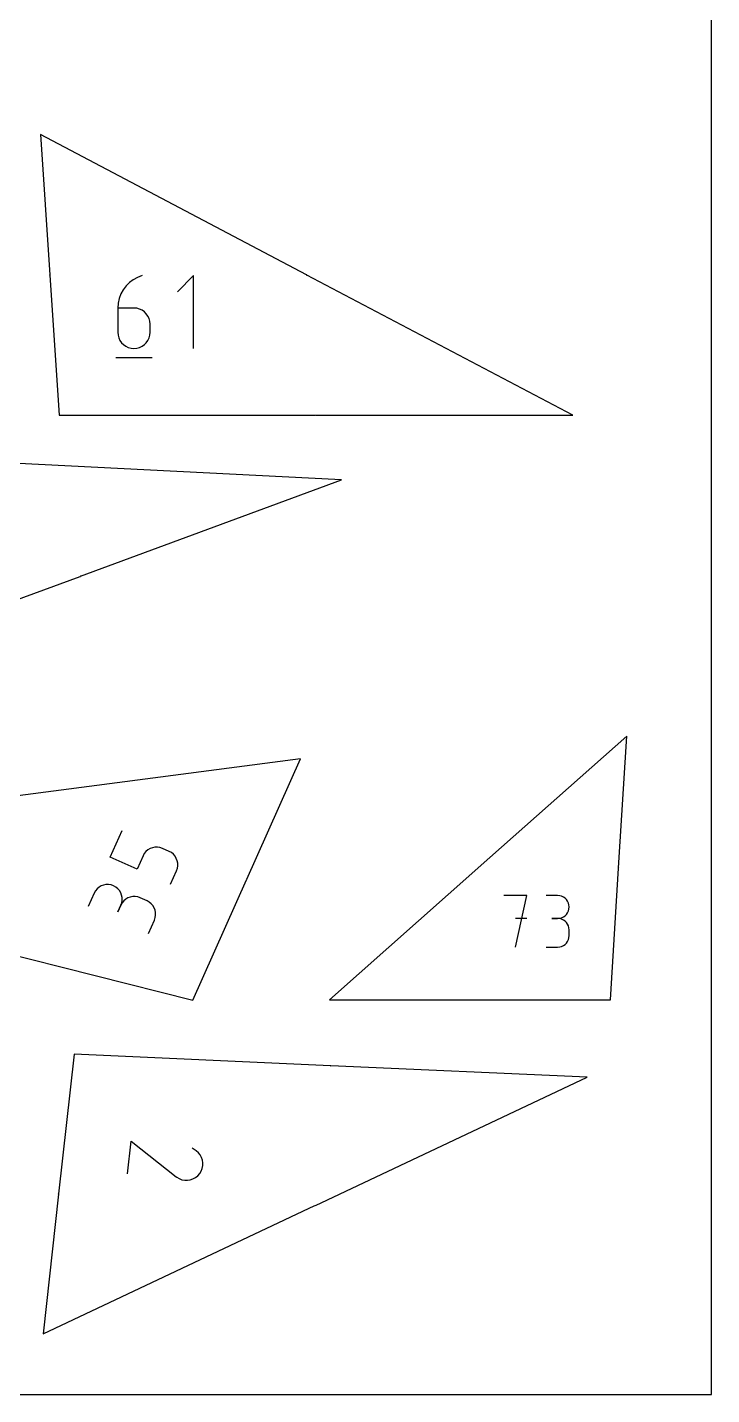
# Model space of a CAD drawing. Extents: x 0 to 200, y 0 to 297.
# Drawn here: x 125.1 to 200, y 0 to 149.7 of the extents above; entities that cross this region are included whole.
import ezdxf

# ---------------------------------------------------------------- set-up
doc = ezdxf.new("R2010")
doc.units = 0

msp = doc.modelspace()

# ---------------------------------------------------------------- linework, layer by layer
at = {"layer": 'annotation', "color": 1}
for p, q in [((127.537976, 122.586892), (127.537965, 122.586409)), ((127.537965, 122.586409), (127.537965, 122.586409)), ((127.537965, 122.586409), (127.53804, 122.585932)), ((127.538071, 122.587352), (127.537976, 122.586892)), ((127.53804, 122.585932), (127.538194, 122.585488)), ((127.538241, 122.587782), (127.538071, 122.587352)), ((127.538194, 122.585488), (127.538419, 122.585085)), ((127.538481, 122.588172), (127.538241, 122.587782)), ((127.538419, 122.585085), (127.538708, 122.584729)), ((127.538782, 122.588516), (127.538481, 122.588172)), ((127.538627, 122.577032), (127.538615, 122.576549)), ((127.538615, 122.576549), (127.538615, 122.576549)), ((127.538615, 122.576549), (127.53869, 122.576072)), ((127.538721, 122.577492), (127.538627, 122.577032)), ((127.53869, 122.576072), (127.538844, 122.575628)), ((127.538708, 122.584729), (127.539051, 122.584428)), ((127.538892, 122.577921), (127.538721, 122.577492)), ((127.539137, 122.588804), (127.538782, 122.588516)), ((127.538844, 122.575628), (127.539069, 122.575225)), ((127.539131, 122.578312), (127.538892, 122.577921)), ((127.539051, 122.584428), (127.539441, 122.584189)), ((127.539069, 122.575225), (127.539358, 122.574869)), ((127.539432, 122.578655), (127.539131, 122.578312)), ((127.539539, 122.58903), (127.539137, 122.588804)), ((127.539358, 122.574869), (127.539701, 122.574568)), ((127.539787, 122.578944), (127.539432, 122.578655)), ((127.539441, 122.584189), (127.53987, 122.584018)), ((127.539982, 122.589184), (127.539539, 122.58903)), ((127.539701, 122.574568), (127.540091, 122.574328)), ((127.54019, 122.579169), (127.539787, 122.578944)), ((127.53987, 122.584018), (127.540329, 122.583924)), ((127.540458, 122.589259), (127.539982, 122.589184)), ((127.540091, 122.574328), (127.54052, 122.574158)), ((127.540632, 122.579323), (127.54019, 122.579169)), ((127.540329, 122.583924), (127.540811, 122.583912)), ((127.540458, 122.589259), (127.540458, 122.589259)), ((127.540942, 122.589247), (127.540458, 122.589259)), ((127.54052, 122.574158), (127.540979, 122.574063)), ((127.541108, 122.579398), (127.540632, 122.579323)), ((127.540811, 122.583912), (127.541289, 122.583987)), ((127.540811, 122.583912), (127.540811, 122.583912)), ((127.541403, 122.589153), (127.540942, 122.589247)), ((127.540979, 122.574063), (127.541461, 122.574052)), ((127.541108, 122.579398), (127.541108, 122.579398)), ((127.541592, 122.579386), (127.541108, 122.579398)), ((127.541289, 122.583987), (127.541733, 122.584141)), ((127.541833, 122.588982), (127.541403, 122.589153)), ((127.541461, 122.574052), (127.541939, 122.574126)), ((127.541461, 122.574052), (127.541461, 122.574052)), ((127.542053, 122.579292), (127.541592, 122.579386)), ((127.541733, 122.584141), (127.542137, 122.584367)), ((127.542224, 122.588743), (127.541833, 122.588982)), ((127.541939, 122.574126), (127.542383, 122.574281)), ((127.542483, 122.579121), (127.542053, 122.579292)), ((127.542137, 122.584367), (127.542493, 122.584655)), ((127.542568, 122.588442), (127.542224, 122.588743)), ((127.542383, 122.574281), (127.542787, 122.574506)), ((127.542874, 122.578882), (127.542483, 122.579121)), ((127.542493, 122.584655), (127.542795, 122.584999)), ((127.542857, 122.588086), (127.542568, 122.588442)), ((127.542787, 122.574506), (127.543143, 122.574795)), ((127.542795, 122.584999), (127.543034, 122.58539)), ((127.543082, 122.587682), (127.542857, 122.588086)), ((127.543218, 122.578581), (127.542874, 122.578882)), ((127.543034, 122.58539), (127.543205, 122.585819)), ((127.543236, 122.587239), (127.543082, 122.587682)), ((127.543143, 122.574795), (127.543445, 122.575139)), ((127.543205, 122.585819), (127.5433, 122.586279)), ((127.543507, 122.578225), (127.543218, 122.578581)), ((127.543311, 122.586762), (127.543236, 122.587239)), ((127.5433, 122.586279), (127.543311, 122.586762)), ((127.543323, 122.587245), (127.543311, 122.586762)), ((127.543311, 122.586762), (127.543311, 122.586762)), ((127.543311, 122.586762), (127.543386, 122.586285)), ((127.543311, 122.586762), (127.543311, 122.586762)), ((127.543417, 122.587705), (127.543323, 122.587245)), ((127.543386, 122.586285), (127.54354, 122.585841)), ((127.543588, 122.588134), (127.543417, 122.587705)), ((127.543445, 122.575139), (127.543685, 122.575529)), ((127.543732, 122.577822), (127.543507, 122.578225)), ((127.54354, 122.585841), (127.543766, 122.585438)), ((127.543827, 122.588525), (127.543588, 122.588134)), ((127.543685, 122.575529), (127.543855, 122.575959)), ((127.543887, 122.577378), (127.543732, 122.577822)), ((127.543766, 122.585438), (127.544055, 122.585082)), ((127.544129, 122.588868), (127.543827, 122.588525)), ((127.543855, 122.575959), (127.54395, 122.576419)), ((127.543961, 122.576901), (127.543887, 122.577378)), ((127.54395, 122.576419), (127.543961, 122.576901)), ((127.543973, 122.577384), (127.543961, 122.576901)), ((127.543961, 122.576901), (127.543961, 122.576901)), ((127.543961, 122.576901), (127.544036, 122.576424)), ((127.543961, 122.576901), (127.543961, 122.576901)), ((127.544067, 122.577844), (127.543973, 122.577384)), ((127.544036, 122.576424), (127.54419, 122.57598)), ((127.544055, 122.585082), (127.544399, 122.584781)), ((127.544238, 122.578274), (127.544067, 122.577844)), ((127.544485, 122.589157), (127.544129, 122.588868)), ((127.54419, 122.57598), (127.544416, 122.575577)), ((127.544478, 122.578664), (127.544238, 122.578274)), ((127.544399, 122.584781), (127.54479, 122.584542)), ((127.544416, 122.575577), (127.544705, 122.575221)), ((127.544779, 122.579008), (127.544478, 122.578664)), ((127.544889, 122.589382), (127.544485, 122.589157)), ((127.544705, 122.575221), (127.545049, 122.57492)), ((127.545135, 122.579296), (127.544779, 122.579008)), ((127.54479, 122.584542), (127.545219, 122.584371)), ((127.545333, 122.589537), (127.544889, 122.589382)), ((127.545049, 122.57492), (127.54544, 122.574681)), ((127.545539, 122.579522), (127.545135, 122.579296)), ((127.545219, 122.584371), (127.54568, 122.584277)), ((127.545811, 122.589612), (127.545333, 122.589537)), ((127.54544, 122.574681), (127.54587, 122.57451)), ((127.545983, 122.579676), (127.545539, 122.579522)), ((127.54568, 122.584277), (127.546164, 122.584265)), ((127.547143, 122.589699), (127.545811, 122.589612)), ((127.545811, 122.589612), (127.545811, 122.589612)), ((127.54587, 122.57451), (127.54633, 122.574416)), ((127.546461, 122.579751), (127.545983, 122.579676)), ((127.546164, 122.584265), (127.547495, 122.584353)), ((127.54633, 122.574416), (127.546814, 122.574405)), ((127.547793, 122.579839), (127.546461, 122.579751)), ((127.546461, 122.579751), (127.546461, 122.579751)), ((127.546814, 122.574405), (127.548146, 122.574492)), ((127.547626, 122.589688), (127.547143, 122.589699)), ((127.547495, 122.584353), (127.547973, 122.584428)), ((127.547495, 122.584353), (127.547495, 122.584353)), ((127.548087, 122.589593), (127.547626, 122.589688)), ((127.548277, 122.579827), (127.547793, 122.579839)), ((127.547973, 122.584428), (127.548417, 122.584582)), ((127.548516, 122.589423), (127.548087, 122.589593)), ((127.548146, 122.574492), (127.548623, 122.574567)), ((127.548146, 122.574492), (127.548146, 122.574492)), ((127.548737, 122.579733), (127.548277, 122.579827)), ((127.548417, 122.584582), (127.54882, 122.584807)), ((127.548906, 122.589183), (127.548516, 122.589423)), ((127.548623, 122.574567), (127.549067, 122.574721)), ((127.549166, 122.579562), (127.548737, 122.579733)), ((127.54882, 122.584807), (127.549175, 122.585096)), ((127.549248, 122.588882), (127.548906, 122.589183)), ((127.549067, 122.574721), (127.54947, 122.574947)), ((127.549556, 122.579323), (127.549166, 122.579562)), ((127.549175, 122.585096), (127.549475, 122.58544)), ((127.549536, 122.588526), (127.549248, 122.588882)), ((127.54947, 122.574947), (127.549825, 122.575235)), ((127.549475, 122.58544), (127.549714, 122.58583)), ((127.54976, 122.588123), (127.549536, 122.588526)), ((127.549898, 122.579021), (127.549556, 122.579323)), ((127.549714, 122.58583), (127.549883, 122.58626)), ((127.549914, 122.587679), (127.54976, 122.588123)), ((127.549825, 122.575235), (127.550125, 122.575579)), ((127.549883, 122.58626), (127.549977, 122.58672)), ((127.550186, 122.578666), (127.549898, 122.579021)), ((127.549989, 122.587202), (127.549914, 122.587679)), ((127.549977, 122.58672), (127.549989, 122.587202)), ((127.549989, 122.587202), (127.549989, 122.587202)), ((127.550125, 122.575579), (127.550364, 122.57597)), ((127.550411, 122.578262), (127.550186, 122.578666)), ((127.550364, 122.57597), (127.550533, 122.576399)), ((127.550564, 122.577818), (127.550411, 122.578262)), ((127.550533, 122.576399), (127.550627, 122.576859)), ((127.550639, 122.577342), (127.550564, 122.577818)), ((127.550627, 122.576859), (127.550639, 122.577342)), ((127.550639, 122.577342), (127.550639, 122.577342)), ((135.882892, 121.376766), (135.57132, 120.960671)), ((136.250602, 121.746037), (135.882892, 121.376766)), ((136.66967, 122.06206), (136.250602, 121.746037)), ((137.135315, 122.318413), (136.66967, 122.06206)), ((137.642757, 122.508673), (137.135315, 122.318413)), ((137.642757, 122.508673), (137.642757, 122.508673)), ((143.289537, 122.508673), (141.516203, 120.734839)), ((143.289537, 114.531923), (143.289537, 122.508673)), ((155.649179, 122.580096), (155.651549, 122.578847)), ((155.651549, 122.578847), (155.651549, 122.578847)), ((155.651549, 122.578847), (155.651994, 122.578661)), ((155.651994, 122.578661), (155.652453, 122.57856)), ((155.652301, 122.586015), (155.654807, 122.590767)), ((155.65467, 122.584766), (155.652301, 122.586015)), ((155.652453, 122.57856), (155.652914, 122.57854)), ((155.652914, 122.57854), (155.653369, 122.5786)), ((155.653369, 122.5786), (155.653805, 122.578735)), ((155.653805, 122.578735), (155.654214, 122.578943)), ((155.654214, 122.578943), (155.654584, 122.57922)), ((155.654584, 122.57922), (155.654906, 122.579563)), ((155.655076, 122.584503), (155.65467, 122.584766)), ((155.654807, 122.590767), (155.659546, 122.588268)), ((155.654906, 122.579563), (155.655169, 122.579969)), ((155.655419, 122.584182), (155.655076, 122.584503)), ((155.655169, 122.579969), (155.655792, 122.58115)), ((155.655696, 122.583813), (155.655419, 122.584182)), ((155.655903, 122.583405), (155.655696, 122.583813)), ((155.655792, 122.58115), (155.655979, 122.581596)), ((155.655792, 122.58115), (155.655792, 122.58115)), ((155.656039, 122.58297), (155.655903, 122.583405)), ((155.655979, 122.581596), (155.65608, 122.582055)), ((155.656099, 122.582516), (155.656039, 122.58297)), ((155.65608, 122.582055), (155.656099, 122.582516)), ((155.65888, 122.576947), (155.658861, 122.576486)), ((155.658861, 122.576486), (155.658921, 122.576032)), ((155.658981, 122.577406), (155.65888, 122.576947)), ((155.658921, 122.576032), (155.659057, 122.575597)), ((155.659168, 122.577852), (155.658981, 122.577406)), ((155.659057, 122.575597), (155.659265, 122.575189)), ((155.65979, 122.579033), (155.659168, 122.577852)), ((155.659168, 122.577852), (155.659168, 122.577852)), ((155.659265, 122.575189), (155.659541, 122.57482)), ((155.659541, 122.57482), (155.659884, 122.574499)), ((155.660053, 122.579439), (155.65979, 122.579033)), ((155.659884, 122.574499), (155.660289, 122.574236)), ((155.660375, 122.579782), (155.660053, 122.579439)), ((155.660289, 122.574236), (155.660289, 122.574236)), ((155.660289, 122.574236), (155.660735, 122.57405)), ((155.660745, 122.580059), (155.660375, 122.579782)), ((155.660735, 122.57405), (155.661193, 122.573949)), ((155.661154, 122.580267), (155.660745, 122.580059)), ((155.661591, 122.580402), (155.661154, 122.580267)), ((155.661193, 122.573949), (155.661654, 122.573929)), ((155.662045, 122.580462), (155.661591, 122.580402)), ((155.661654, 122.573929), (155.662108, 122.573987)), ((155.662005, 122.582872), (155.661986, 122.58241)), ((155.661986, 122.58241), (155.662045, 122.581955)), ((155.662106, 122.583332), (155.662005, 122.582872)), ((155.662045, 122.581955), (155.66218, 122.581518)), ((155.662507, 122.580443), (155.662045, 122.580462)), ((155.662293, 122.583778), (155.662106, 122.583332)), ((155.662108, 122.573987), (155.662544, 122.574122)), ((155.66218, 122.581518), (155.662387, 122.58111)), ((155.662555, 122.584182), (155.662293, 122.583778)), ((155.662293, 122.583778), (155.662293, 122.583778)), ((155.662387, 122.58111), (155.662664, 122.58074)), ((155.662965, 122.580342), (155.662507, 122.580443)), ((155.662544, 122.574122), (155.662952, 122.574328)), ((155.662876, 122.584524), (155.662555, 122.584182)), ((155.662664, 122.58074), (155.663006, 122.580418)), ((155.663246, 122.5848), (155.662876, 122.584524)), ((155.662952, 122.574328), (155.663322, 122.574604)), ((155.663411, 122.580155), (155.662965, 122.580342)), ((155.663006, 122.580418), (155.663411, 122.580155)), ((155.663654, 122.585007), (155.663246, 122.5848)), ((155.663322, 122.574604), (155.663644, 122.574947)), ((155.663816, 122.579893), (155.663411, 122.580155)), ((155.663411, 122.580155), (155.663411, 122.580155)), ((155.663411, 122.580155), (155.663411, 122.580155)), ((155.663411, 122.580155), (155.663857, 122.579969)), ((155.663644, 122.574947), (155.663907, 122.575353)), ((155.66409, 122.585142), (155.663654, 122.585007)), ((155.664159, 122.579571), (155.663816, 122.579893)), ((155.663857, 122.579969), (155.664315, 122.579868)), ((155.663907, 122.575353), (155.66453, 122.576533)), ((155.664544, 122.585201), (155.66409, 122.585142)), ((155.664435, 122.579201), (155.664159, 122.579571)), ((155.664315, 122.579868), (155.664777, 122.579849)), ((155.664643, 122.578792), (155.664435, 122.579201)), ((155.66453, 122.576533), (155.664716, 122.57698)), ((155.66453, 122.576533), (155.66453, 122.576533)), ((155.665006, 122.585182), (155.664544, 122.585201)), ((155.664778, 122.578356), (155.664643, 122.578792)), ((155.664716, 122.57698), (155.664818, 122.577439)), ((155.664777, 122.579849), (155.665231, 122.579909)), ((155.664837, 122.577901), (155.664778, 122.578356)), ((155.664818, 122.577439), (155.664837, 122.577901)), ((155.665465, 122.585081), (155.665006, 122.585182)), ((155.665231, 122.579909), (155.665668, 122.580045)), ((155.665911, 122.584895), (155.665465, 122.585081)), ((155.665668, 122.580045), (155.666077, 122.580252)), ((155.666316, 122.584632), (155.665911, 122.584895)), ((155.665911, 122.584895), (155.665911, 122.584895)), ((155.666077, 122.580252), (155.666447, 122.580529)), ((155.666658, 122.58431), (155.666316, 122.584632)), ((155.666447, 122.580529), (155.666769, 122.580873)), ((155.666935, 122.58394), (155.666658, 122.58431)), ((155.666769, 122.580873), (155.667032, 122.581279)), ((155.667142, 122.583532), (155.666935, 122.58394)), ((155.667032, 122.581279), (155.667218, 122.581723)), ((155.667032, 122.581279), (155.667032, 122.581279)), ((155.667278, 122.583096), (155.667142, 122.583532)), ((155.667218, 122.581723), (155.667318, 122.582181)), ((155.667337, 122.582642), (155.667278, 122.583096)), ((155.667318, 122.582181), (155.667337, 122.582642)), ((135.135708, 120.0137), (135.021228, 119.495668)), ((135.320665, 120.504175), (135.135708, 120.0137)), ((135.57132, 120.960671), (135.320665, 120.504175)), ((135.021228, 119.495668), (134.982006, 118.956503)), ((134.982006, 118.956503), (134.982006, 116.305256)), ((136.753339, 118.956503), (134.982006, 118.956503)), ((137.071917, 118.928073), (136.753339, 118.956503)), ((137.371688, 118.846078), (137.071917, 118.928073)), ((137.647667, 118.715464), (137.371688, 118.846078)), ((137.894866, 118.541175), (137.647667, 118.715464)), ((138.1083, 118.328155), (137.894866, 118.541175)), ((138.282984, 118.081351), (138.1083, 118.328155)), ((138.413931, 117.805705), (138.282984, 118.081351)), ((138.496155, 117.506164), (138.413931, 117.805705)), ((138.524671, 117.187671), (138.496155, 117.506164)), ((138.524671, 116.305256), (138.524671, 117.187671)), ((138.524671, 117.187671), (138.524671, 117.187671)), ((134.982006, 116.305256), (134.982006, 116.305256)), ((134.982006, 116.305256), (135.010604, 115.986609)), ((135.010604, 115.986609), (135.093035, 115.686654)), ((135.093035, 115.686654), (135.224249, 115.41041)), ((135.224249, 115.41041), (135.399201, 115.162895)), ((138.1083, 115.162895), (138.282984, 115.41041)), ((138.282984, 115.41041), (138.413931, 115.686654)), ((138.413931, 115.686654), (138.496155, 115.986609)), ((138.496155, 115.986609), (138.524671, 116.305256)), ((135.399201, 115.162895), (135.612841, 114.949129)), ((135.612841, 114.949129), (135.860122, 114.774129)), ((135.860122, 114.774129), (136.135998, 114.642916)), ((136.135998, 114.642916), (136.435419, 114.560508)), ((136.435419, 114.560508), (136.753339, 114.531923)), ((136.753339, 114.531923), (137.071917, 114.560508)), ((136.753339, 114.531923), (136.753339, 114.531923)), ((137.071917, 114.560508), (137.371688, 114.642916)), ((137.371688, 114.642916), (137.647667, 114.774129)), ((137.647667, 114.774129), (137.894866, 114.949129)), ((137.894866, 114.949129), (138.1083, 115.162895)), ((134.760152, 113.534829), (138.748527, 113.534829)), ((156.66401, 107.224113), (156.663967, 107.223633)), ((156.663967, 107.223633), (156.663967, 107.222292)), ((156.663967, 107.222292), (156.663967, 107.222292)), ((156.663967, 107.222292), (156.66401, 107.221812)), ((156.66401, 107.217416), (156.663967, 107.216934)), ((156.663967, 107.216934), (156.663967, 107.216934)), ((156.663967, 107.216934), (156.66401, 107.216454)), ((156.664134, 107.224565), (156.66401, 107.224113)), ((156.66401, 107.221812), (156.664134, 107.22136)), ((156.664134, 107.21787), (156.66401, 107.217416)), ((156.66401, 107.216454), (156.664134, 107.216002)), ((156.664332, 107.224982), (156.664134, 107.224565)), ((156.664134, 107.22136), (156.664332, 107.220944)), ((156.664332, 107.218288), (156.664134, 107.21787)), ((156.664134, 107.216002), (156.664332, 107.215586)), ((156.664596, 107.225355), (156.664332, 107.224982)), ((156.664332, 107.220944), (156.664596, 107.22057)), ((156.664596, 107.218662), (156.664332, 107.218288)), ((156.664332, 107.215586), (156.664596, 107.215212)), ((156.664919, 107.225678), (156.664596, 107.225355)), ((156.664596, 107.22057), (156.664919, 107.220247)), ((156.664919, 107.218985), (156.664596, 107.218662)), ((156.664596, 107.215212), (156.664919, 107.214889)), ((156.665293, 107.225942), (156.664919, 107.225678)), ((156.664919, 107.220247), (156.665293, 107.219983)), ((156.665293, 107.21925), (156.664919, 107.218985)), ((156.664919, 107.214889), (156.665293, 107.214625)), ((156.665711, 107.226141), (156.665293, 107.225942)), ((156.665293, 107.219983), (156.665711, 107.219785)), ((156.665711, 107.219449), (156.665293, 107.21925)), ((156.665293, 107.214625), (156.665711, 107.214427)), ((156.666164, 107.226265), (156.665711, 107.226141)), ((156.665711, 107.219785), (156.666164, 107.21966)), ((156.666164, 107.219573), (156.665711, 107.219449)), ((156.665711, 107.214427), (156.666164, 107.214302)), ((156.666646, 107.226308), (156.666164, 107.226265)), ((156.666164, 107.21966), (156.666646, 107.219617)), ((156.666646, 107.219617), (156.666164, 107.219573)), ((156.666164, 107.214302), (156.666646, 107.214259)), ((156.669325, 107.226308), (156.666646, 107.226308)), ((156.666646, 107.226308), (156.666646, 107.226308)), ((156.666646, 107.219617), (156.667987, 107.219617)), ((156.667987, 107.219617), (156.666646, 107.219617)), ((156.666646, 107.219617), (156.666646, 107.219617)), ((156.666646, 107.214259), (156.669325, 107.214259)), ((156.679542, 107.227817), (156.67351, 107.227817)), ((156.673892, 107.224109), (156.673849, 107.223627)), ((156.673849, 107.223627), (156.673849, 107.222292)), ((156.673849, 107.222292), (156.673849, 107.222292)), ((156.673849, 107.222292), (156.673892, 107.221811)), ((156.674016, 107.224562), (156.673892, 107.224109)), ((156.673892, 107.221811), (156.674016, 107.221358)), ((156.674214, 107.22498), (156.674016, 107.224562)), ((156.674016, 107.221358), (156.674214, 107.220941)), ((156.674479, 107.225355), (156.674214, 107.22498)), ((156.674214, 107.220941), (156.674479, 107.220567)), ((156.674801, 107.225678), (156.674479, 107.225355)), ((156.674479, 107.220567), (156.674801, 107.220245)), ((156.675175, 107.225943), (156.674801, 107.225678)), ((156.674801, 107.220245), (156.675175, 107.219982)), ((156.675593, 107.226141), (156.675175, 107.225943)), ((156.675175, 107.219982), (156.675593, 107.219784)), ((156.675183, 107.214245), (156.67595, 107.214532)), ((156.675183, 107.214245), (156.675183, 107.214245)), ((156.676046, 107.226266), (156.675593, 107.226141)), ((156.675593, 107.219784), (156.676046, 107.21966)), ((156.67595, 107.214532), (156.676654, 107.21492)), ((156.676528, 107.226309), (156.676046, 107.226266)), ((156.676046, 107.21966), (156.676528, 107.219617)), ((156.677009, 107.226266), (156.676528, 107.226309)), ((156.676528, 107.226309), (156.676528, 107.226309)), ((156.676528, 107.219617), (156.679207, 107.219617)), ((156.676654, 107.21492), (156.677288, 107.215398)), ((156.677461, 107.226141), (156.677009, 107.226266)), ((156.677288, 107.215398), (156.677844, 107.215957)), ((156.677879, 107.225943), (156.677461, 107.226141)), ((156.677844, 107.215957), (156.678315, 107.216586)), ((156.678253, 107.225678), (156.677879, 107.225943)), ((156.678576, 107.225355), (156.678253, 107.225678)), ((156.678315, 107.216586), (156.678695, 107.217276)), ((156.67884, 107.22498), (156.678576, 107.225355)), ((156.678695, 107.217276), (156.678974, 107.218018)), ((156.679039, 107.224562), (156.67884, 107.22498)), ((156.678974, 107.218018), (156.679147, 107.218802)), ((156.679164, 107.224109), (156.679039, 107.224562)), ((156.679147, 107.218802), (156.679207, 107.219617)), ((156.679207, 107.223627), (156.679164, 107.224109)), ((156.679207, 107.219617), (156.679207, 107.223627)), ((156.679207, 107.223627), (156.679207, 107.223627)), ((130.88378, 89.598569), (130.878123, 89.596479)), ((130.880492, 89.592525), (130.880486, 89.591733)), ((130.880486, 89.591733), (130.880595, 89.59094)), ((130.880608, 89.593302), (130.880492, 89.592525)), ((130.880595, 89.59094), (130.880821, 89.590157)), ((130.880832, 89.594055), (130.880608, 89.593302)), ((130.883334, 89.591085), (130.880821, 89.590157)), ((130.880821, 89.590157), (130.882216, 89.586383)), ((130.88116, 89.59477), (130.880832, 89.594055)), ((130.881589, 89.595436), (130.88116, 89.59477)), ((130.882114, 89.596042), (130.881589, 89.595436)), ((130.882734, 89.596575), (130.882114, 89.596042)), ((130.882216, 89.586383), (130.882216, 89.586383)), ((130.882216, 89.586383), (130.882423, 89.585946)), ((130.882423, 89.585946), (130.882697, 89.585564)), ((130.882697, 89.585564), (130.883028, 89.58524)), ((130.882734, 89.596575), (130.882734, 89.596575)), ((130.883028, 89.58524), (130.883405, 89.584981)), ((130.8838, 89.591211), (130.883334, 89.591085)), ((130.883405, 89.584981), (130.88382, 89.584789)), ((130.884268, 89.591251), (130.8838, 89.591211)), ((130.88382, 89.584789), (130.884262, 89.584671)), ((130.884262, 89.584671), (130.884723, 89.584629)), ((130.884728, 89.59121), (130.884268, 89.591251)), ((130.884723, 89.584629), (130.885191, 89.584669)), ((130.88517, 89.591091), (130.884728, 89.59121)), ((130.885585, 89.5909), (130.88517, 89.591091)), ((130.885191, 89.584669), (130.885658, 89.584796)), ((130.885963, 89.590641), (130.885585, 89.5909)), ((130.885658, 89.584796), (130.886094, 89.585003)), ((130.885658, 89.584796), (130.885658, 89.584796)), ((130.886294, 89.590318), (130.885963, 89.590641)), ((130.886094, 89.585003), (130.886476, 89.585277)), ((130.886568, 89.589935), (130.886294, 89.590318)), ((130.886476, 89.585277), (130.886798, 89.585608)), ((130.886776, 89.589498), (130.886568, 89.589935)), ((130.887241, 89.58824), (130.886776, 89.589498)), ((130.886776, 89.589498), (130.886776, 89.589498)), ((130.886798, 89.585608), (130.887057, 89.585986)), ((130.887057, 89.585986), (130.887248, 89.586401)), ((130.887367, 89.587773), (130.887241, 89.58824)), ((130.887248, 89.586401), (130.887366, 89.586844)), ((130.887366, 89.586844), (130.887408, 89.587305)), ((130.887408, 89.587305), (130.887367, 89.587773)), ((130.888232, 89.598607), (130.893257, 89.600464)), ((130.891357, 89.591188), (130.891318, 89.590705)), ((130.891318, 89.590705), (130.891363, 89.590237)), ((130.891359, 89.591198), (130.891357, 89.591188)), ((130.891357, 89.591188), (130.891357, 89.591188)), ((130.89136, 89.591209), (130.891359, 89.591198)), ((130.891362, 89.591218), (130.89136, 89.591209)), ((130.891364, 89.591228), (130.891362, 89.591218)), ((130.891363, 89.590237), (130.891488, 89.589792)), ((130.891366, 89.591237), (130.891364, 89.591228)), ((130.891368, 89.591246), (130.891366, 89.591237)), ((130.891371, 89.591255), (130.891368, 89.591246)), ((130.891374, 89.591264), (130.891371, 89.591255)), ((130.891377, 89.591273), (130.891374, 89.591264)), ((130.893257, 89.600464), (130.891377, 89.591273)), ((130.891377, 89.591273), (130.891377, 89.591273)), ((130.891488, 89.589792), (130.891685, 89.589378)), ((130.891685, 89.589378), (130.891949, 89.589005)), ((130.891949, 89.589005), (130.892273, 89.588681)), ((130.892273, 89.588681), (130.89265, 89.588414)), ((130.89265, 89.588414), (130.893075, 89.588214)), ((130.893075, 89.588214), (130.893542, 89.588088)), ((130.893542, 89.588088), (130.893542, 89.588088)), ((130.893542, 89.588088), (130.894024, 89.588052)), ((130.894024, 89.588052), (130.894492, 89.588099)), ((130.894492, 89.588099), (130.894937, 89.588225)), ((130.894937, 89.588225), (130.89535, 89.588423)), ((130.89535, 89.588423), (130.895723, 89.588687)), ((130.895723, 89.588687), (130.896047, 89.589011)), ((130.896047, 89.589011), (130.896313, 89.589389)), ((130.896313, 89.589389), (130.896512, 89.589815)), ((130.896512, 89.589815), (130.896637, 89.590283)), ((130.896637, 89.590283), (130.896733, 89.591038)), ((134.151654, 58.840615), (135.46246, 61.773099)), ((138.76863, 59.881083), (138.513268, 59.783092)), ((139.037639, 59.934537), (138.76863, 59.881083)), ((139.314338, 59.941117), (139.037639, 59.934537)), ((139.592771, 59.898484), (139.314338, 59.941117)), ((139.866983, 59.804299), (139.592771, 59.898484)), ((137.092005, 57.526292), (134.151654, 58.840615)), ((137.747408, 58.992534), (137.092005, 57.526292)), ((137.888623, 59.245286), (137.747408, 58.992534)), ((138.067308, 59.462855), (137.888623, 59.245286)), ((138.277509, 59.642903), (138.067308, 59.462855)), ((138.513268, 59.783092), (138.277509, 59.642903)), ((140.597413, 59.4778), (139.866983, 59.804299)), ((139.866983, 59.804299), (139.866983, 59.804299)), ((140.850595, 59.336226), (140.597413, 59.4778)), ((141.068387, 59.157009), (140.850595, 59.336226)), ((141.248501, 58.946182), (141.068387, 59.157009)), ((141.388652, 58.709782), (141.248501, 58.946182)), ((141.486551, 58.453844), (141.388652, 58.709782)), ((141.539914, 58.184403), (141.486551, 58.453844)), ((140.754505, 55.889173), (141.409908, 57.355415)), ((141.409908, 57.355415), (141.503879, 57.629153)), ((141.409908, 57.355415), (141.409908, 57.355415)), ((141.503879, 57.629153), (141.546452, 57.907494)), ((141.546452, 57.907494), (141.539914, 58.184403)), ((174.430619, 57.659345), (174.430579, 57.658752)), ((174.430579, 57.658752), (174.430647, 57.658144)), ((174.430758, 57.659912), (174.430619, 57.659345)), ((174.430647, 57.658144), (174.430881, 57.657211)), ((174.430991, 57.660442), (174.430758, 57.659912)), ((174.431308, 57.660923), (174.430991, 57.660442)), ((174.431704, 57.661346), (174.431308, 57.660923)), ((174.43217, 57.661698), (174.431704, 57.661346)), ((174.432699, 57.661969), (174.43217, 57.661698)), ((174.433284, 57.662148), (174.432699, 57.661969)), ((174.43389, 57.662214), (174.433284, 57.662148)), ((174.433284, 57.662148), (174.433284, 57.662148)), ((174.434482, 57.662173), (174.43389, 57.662214)), ((174.435049, 57.662032), (174.434482, 57.662173)), ((174.435579, 57.661799), (174.435049, 57.662032)), ((174.436061, 57.661481), (174.435579, 57.661799)), ((174.436483, 57.661084), (174.436061, 57.661481)), ((174.436834, 57.660618), (174.436483, 57.661084)), ((174.437102, 57.660088), (174.436834, 57.660618)), ((174.437277, 57.659502), (174.437102, 57.660088)), ((174.43728, 57.659488), (174.437277, 57.659502)), ((174.437277, 57.659502), (174.437277, 57.659502)), ((174.437283, 57.659476), (174.43728, 57.659488)), ((174.437286, 57.659463), (174.437283, 57.659476)), ((174.437288, 57.659451), (174.437286, 57.659463)), ((174.43729, 57.659439), (174.437288, 57.659451)), ((174.437291, 57.659428), (174.43729, 57.659439)), ((174.437292, 57.659416), (174.437291, 57.659428)), ((174.437293, 57.659404), (174.437292, 57.659416)), ((174.437294, 57.659392), (174.437293, 57.659404)), ((174.439298, 57.64771), (174.437294, 57.659392)), ((174.437294, 57.659392), (174.437294, 57.659392)), ((174.444361, 57.652202), (174.439298, 57.64771)), ((189.80268, 57.648465), (189.815877, 57.647642)), ((189.803309, 57.658544), (189.80917, 57.658179)), ((189.806106, 57.656165), (189.806563, 57.663493)), ((189.806563, 57.663493), (189.816643, 57.659926)), ((189.815877, 57.647642), (189.813125, 57.650759)), ((132.92847, 55.545573), (132.717796, 55.365655)), ((133.164648, 55.685509), (132.92847, 55.545573)), ((133.42029, 55.783211), (133.164648, 55.685509)), ((133.689355, 55.836428), (133.42029, 55.783211)), ((133.965805, 55.842907), (133.689355, 55.836428)), ((134.243598, 55.800396), (133.965805, 55.842907)), ((134.516695, 55.706644), (134.243598, 55.800396)), ((134.769922, 55.565132), (134.516695, 55.706644)), ((134.516695, 55.706644), (134.516695, 55.706644)), ((134.987828, 55.386067), (134.769922, 55.565132)), ((135.168096, 55.175438), (134.987828, 55.386067)), ((149.077192, 56.400219), (149.074731, 56.394712)), ((149.077182, 56.396394), (149.077111, 56.395929)), ((149.077111, 56.395929), (149.077121, 56.395467)), ((149.077121, 56.395467), (149.077211, 56.395018)), ((149.077339, 56.396851), (149.077182, 56.396394)), ((149.077211, 56.395018), (149.077374, 56.394591)), ((149.077575, 56.397273), (149.077339, 56.396851)), ((149.077339, 56.396851), (149.077339, 56.396851)), ((149.077374, 56.394591), (149.077608, 56.394197)), ((149.077873, 56.397635), (149.077575, 56.397273)), ((149.077608, 56.394197), (149.077908, 56.393846)), ((149.078225, 56.397935), (149.077873, 56.397635)), ((149.077908, 56.393846), (149.078272, 56.393547)), ((149.078619, 56.398169), (149.078225, 56.397935)), ((149.078272, 56.393547), (149.078694, 56.393311)), ((149.079046, 56.398332), (149.078619, 56.398169)), ((149.078694, 56.393311), (149.079913, 56.392767)), ((149.079496, 56.398421), (149.079046, 56.398332)), ((149.079958, 56.398431), (149.079496, 56.398421)), ((149.079913, 56.392767), (149.079913, 56.392767)), ((149.079913, 56.392767), (149.08037, 56.392609)), ((149.080423, 56.39836), (149.079958, 56.398431)), ((149.08037, 56.392609), (149.080834, 56.392538)), ((149.080881, 56.398203), (149.080423, 56.39836)), ((149.080834, 56.392538), (149.081296, 56.392549)), ((149.084541, 56.396566), (149.080881, 56.398203)), ((149.080881, 56.398203), (149.080881, 56.398203)), ((149.081215, 56.405415), (149.081144, 56.404951)), ((149.081144, 56.404951), (149.081154, 56.404489)), ((149.081154, 56.404489), (149.081243, 56.40404)), ((149.081372, 56.405873), (149.081215, 56.405415)), ((149.081243, 56.40404), (149.081406, 56.403613)), ((149.081296, 56.392549), (149.081744, 56.392638)), ((149.082465, 56.408319), (149.081372, 56.405873)), ((149.081372, 56.405873), (149.081372, 56.405873)), ((149.081406, 56.403613), (149.081639, 56.40322)), ((149.081639, 56.40322), (149.081939, 56.402869)), ((149.081744, 56.392638), (149.08217, 56.392801)), ((149.081939, 56.402869), (149.082301, 56.402571)), ((149.08217, 56.392801), (149.082563, 56.393035)), ((149.082301, 56.402571), (149.082721, 56.402336)), ((149.082563, 56.393035), (149.082914, 56.393335)), ((149.082721, 56.402336), (149.083946, 56.401788)), ((149.082914, 56.393335), (149.083212, 56.393698)), ((149.083212, 56.393698), (149.083448, 56.394121)), ((149.083448, 56.394121), (149.084541, 56.396566)), ((149.083946, 56.401788), (149.083946, 56.401788)), ((149.083946, 56.401788), (149.084401, 56.401632)), ((149.084401, 56.401632), (149.084865, 56.401561)), ((149.085262, 56.396179), (149.084541, 56.396566)), ((149.084865, 56.401561), (149.085326, 56.401572)), ((149.085906, 56.395702), (149.085262, 56.396179)), ((149.085326, 56.401572), (149.085775, 56.40166)), ((149.085775, 56.40166), (149.086201, 56.401823)), ((149.086469, 56.395144), (149.085906, 56.395702)), ((149.086201, 56.401823), (149.086595, 56.402057)), ((149.086945, 56.394516), (149.086469, 56.395144)), ((149.086595, 56.402057), (149.086946, 56.402357)), ((149.087327, 56.393829), (149.086945, 56.394516)), ((149.086946, 56.402357), (149.087245, 56.40272)), ((149.087245, 56.40272), (149.087481, 56.403142)), ((149.087324, 56.402685), (149.087253, 56.40222)), ((149.087253, 56.40222), (149.087264, 56.401758)), ((149.087264, 56.401758), (149.087353, 56.401308)), ((149.087481, 56.403142), (149.087324, 56.402685)), ((149.08761, 56.393093), (149.087327, 56.393829)), ((149.087353, 56.401308), (149.087517, 56.400882)), ((149.087481, 56.403142), (149.088029, 56.404367)), ((149.088029, 56.404367), (149.087481, 56.403142)), ((149.087481, 56.403142), (149.087481, 56.403142)), ((149.087517, 56.400882), (149.087751, 56.400488)), ((149.087788, 56.392319), (149.08761, 56.393093)), ((149.087751, 56.400488), (149.088051, 56.400136)), ((149.087854, 56.391518), (149.087788, 56.392319)), ((149.087804, 56.3907), (149.087854, 56.391518)), ((149.087804, 56.3907), (149.087804, 56.3907)), ((149.088051, 56.400136), (149.088415, 56.399838)), ((149.088415, 56.399838), (149.088837, 56.399602)), ((149.088837, 56.399602), (149.088837, 56.399602)), ((149.088837, 56.399602), (149.089293, 56.399445)), ((149.089293, 56.399445), (149.089756, 56.399374)), ((149.089756, 56.399374), (149.090217, 56.399385)), ((149.090217, 56.399385), (149.090666, 56.399474)), ((149.090666, 56.399474), (149.091093, 56.399637)), ((149.091093, 56.399637), (149.091486, 56.39987)), ((149.091486, 56.39987), (149.091838, 56.40017)), ((149.091838, 56.40017), (149.092137, 56.400533)), ((149.092137, 56.400533), (149.092373, 56.400956)), ((149.092373, 56.400956), (149.093466, 56.403401)), ((132.39712, 54.89488), (131.741717, 53.428637)), ((132.538666, 55.148006), (132.39712, 54.89488)), ((132.717796, 55.365655), (132.538666, 55.148006)), ((135.308411, 54.93923), (135.168096, 55.175438)), ((135.406456, 54.683432), (135.308411, 54.93923)), ((135.459914, 54.41403), (135.406456, 54.683432)), ((135.423804, 53.858364), (135.466469, 54.137011)), ((135.466469, 54.137011), (135.459914, 54.41403)), ((135.65028, 54.054849), (135.47115, 53.8372)), ((135.860954, 54.234767), (135.65028, 54.054849)), ((136.097132, 54.374703), (135.860954, 54.234767)), ((136.352774, 54.472405), (136.097132, 54.374703)), ((136.62184, 54.525622), (136.352774, 54.472405)), ((136.898289, 54.532101), (136.62184, 54.525622)), ((137.176082, 54.48959), (136.898289, 54.532101)), ((137.449179, 54.395838), (137.176082, 54.48959)), ((138.183335, 54.067674), (137.449179, 54.395838)), ((137.449179, 54.395838), (137.449179, 54.395838)), ((138.435439, 53.926664), (138.183335, 54.067674)), ((138.652443, 53.748003), (138.435439, 53.926664)), ((179.76658, 54.645782), (177.254427, 54.645782)), ((178.51068, 48.996536), (179.76658, 54.645782)), ((183.139707, 54.639228), (181.885224, 54.639228)), ((183.365328, 54.618976), (183.139707, 54.639228)), ((183.577631, 54.560615), (183.365328, 54.618976)), ((183.773082, 54.467733), (183.577631, 54.560615)), ((183.948152, 54.34392), (183.773082, 54.467733)), ((184.099309, 54.192765), (183.948152, 54.34392)), ((184.223023, 54.017858), (184.099309, 54.192765)), ((184.315761, 53.822788), (184.223023, 54.017858)), ((135.329604, 53.584073), (135.00144, 52.849917)), ((135.00144, 52.849917), (135.329604, 53.584073)), ((135.329604, 53.584073), (135.423804, 53.858364)), ((135.47115, 53.8372), (135.329604, 53.584073)), ((135.329604, 53.584073), (135.329604, 53.584073)), ((138.832007, 53.537688), (138.652443, 53.748003)), ((138.971791, 53.301717), (138.832007, 53.537688)), ((139.069455, 53.046089), (138.971791, 53.301717)), ((139.122659, 52.776801), (139.069455, 53.046089)), ((139.086323, 52.221235), (139.129062, 52.49985)), ((139.129062, 52.49985), (139.122659, 52.776801)), ((183.773082, 52.301888), (183.948152, 52.425881)), ((183.948152, 52.425881), (184.099309, 52.577332)), ((184.099309, 52.577332), (184.223023, 52.752682)), ((184.223023, 52.752682), (184.315761, 52.948369)), ((184.373994, 53.611144), (184.315761, 53.822788)), ((184.315761, 52.948369), (184.373994, 53.160834)), ((184.394189, 53.386516), (184.373994, 53.611144)), ((184.373994, 53.160834), (184.394189, 53.386516)), ((184.394189, 53.386516), (184.394189, 53.386516)), ((138.336701, 50.480712), (138.992104, 51.946954)), ((138.992104, 51.946954), (139.086323, 52.221235)), ((138.992104, 51.946954), (138.992104, 51.946954)), ((179.76658, 52.130085), (178.51068, 52.130085)), ((183.139707, 52.130263), (182.51158, 52.130263)), ((182.51158, 52.130263), (183.139707, 52.130263)), ((183.139707, 52.130263), (183.365328, 52.150519)), ((183.365328, 52.110011), (183.139707, 52.130263)), ((183.139707, 52.130263), (183.139707, 52.130263)), ((183.365328, 52.150519), (183.577631, 52.208914)), ((183.577631, 52.05165), (183.365328, 52.110011)), ((183.577631, 52.208914), (183.773082, 52.301888)), ((183.773082, 51.958768), (183.577631, 52.05165)), ((183.948152, 51.834955), (183.773082, 51.958768)), ((184.099309, 51.6838), (183.948152, 51.834955)), ((184.223023, 51.508893), (184.099309, 51.6838)), ((184.315761, 51.313823), (184.223023, 51.508893)), ((184.373994, 51.102179), (184.315761, 51.313823)), ((184.394189, 50.877551), (184.373994, 51.102179)), ((183.948152, 49.291904), (184.099309, 49.44303)), ((184.099309, 49.44303), (184.223023, 49.617925)), ((184.223023, 49.617925), (184.315761, 49.81301)), ((184.315761, 49.81301), (184.373994, 50.024703)), ((184.373994, 50.024703), (184.394189, 50.249425)), ((184.394189, 50.249425), (184.394189, 50.877551)), ((184.394189, 50.877551), (184.394189, 50.877551)), ((181.885224, 48.996713), (183.139707, 48.996713)), ((183.139707, 48.996713), (183.365328, 49.016953)), ((183.139707, 48.996713), (183.139707, 48.996713)), ((183.365328, 49.016953), (183.577631, 49.075285)), ((183.577631, 49.075285), (183.773082, 49.168129)), ((183.773082, 49.168129), (183.948152, 49.291904)), ((173.532189, 43.22128), (173.540651, 43.22128)), ((173.534726, 43.224668), (173.534726, 43.217899)), ((173.540651, 43.22128), (173.537272, 43.209428)), ((158.287242, 36.001529), (158.294855, 36.001188)), ((158.28813, 36.011858), (158.287903, 36.006797)), ((158.287903, 36.006797), (158.287903, 36.006797)), ((158.287903, 36.006797), (158.28793, 36.006187)), ((158.28793, 36.006187), (158.288062, 36.005607)), ((158.288062, 36.005607), (158.288289, 36.005069)), ((158.28825, 36.012883), (158.28813, 36.011858)), ((158.29151, 36.011706), (158.28813, 36.011858)), ((158.288513, 36.013862), (158.28825, 36.012883)), ((158.288289, 36.005069), (158.288601, 36.004581)), ((158.288908, 36.014783), (158.288513, 36.013862)), ((158.288601, 36.004581), (158.288991, 36.004155)), ((158.289426, 36.015633), (158.288908, 36.014783)), ((158.288991, 36.004155), (158.289448, 36.0038)), ((158.290056, 36.0164), (158.289426, 36.015633)), ((158.289448, 36.0038), (158.289963, 36.003526)), ((158.289963, 36.003526), (158.290528, 36.003343)), ((158.290789, 36.017073), (158.290056, 36.0164)), ((158.290528, 36.003343), (158.291132, 36.003261)), ((158.291616, 36.017641), (158.290789, 36.017073)), ((158.291132, 36.003261), (158.291743, 36.003289)), ((158.291132, 36.003261), (158.291132, 36.003261)), ((158.292116, 36.011625), (158.29151, 36.011706)), ((158.292527, 36.01809), (158.291616, 36.017641)), ((158.291743, 36.003289), (158.292322, 36.00342)), ((158.292681, 36.011443), (158.292116, 36.011625)), ((158.292322, 36.00342), (158.29286, 36.003647)), ((158.293512, 36.01841), (158.292527, 36.01809)), ((158.293197, 36.01117), (158.292681, 36.011443)), ((158.29286, 36.003647), (158.293346, 36.00396)), ((158.293654, 36.010816), (158.293197, 36.01117)), ((158.293346, 36.00396), (158.293772, 36.00435)), ((158.293512, 36.01841), (158.293512, 36.01841)), ((158.294043, 36.010391), (158.293654, 36.010816)), ((158.293772, 36.00435), (158.294127, 36.004807)), ((158.294355, 36.009905), (158.294043, 36.010391)), ((158.294127, 36.004807), (158.2944, 36.005323)), ((158.294581, 36.009368), (158.294355, 36.009905)), ((158.2944, 36.005323), (158.294583, 36.005889)), ((158.294713, 36.008789), (158.294581, 36.009368)), ((158.294583, 36.005889), (158.294664, 36.006495)), ((158.294664, 36.006495), (158.29474, 36.008179)), ((158.29474, 36.008179), (158.294713, 36.008789)), ((158.29474, 36.008179), (158.29474, 36.008179)), ((136.054263, 24.170465), (136.450458, 27.737663)), ((136.450458, 27.737663), (141.390832, 23.852087)), ((143.562813, 26.705514), (143.139527, 26.989636)), ((143.805739, 26.490367), (143.562813, 26.705514)), ((144.00099, 26.242925), (143.805739, 26.490367)), ((144.147559, 25.970165), (144.00099, 26.242925)), ((144.244435, 25.679066), (144.147559, 25.970165)), ((144.290612, 25.376604), (144.244435, 25.679066)), ((143.485265, 23.756959), (143.732928, 23.951286)), ((143.732928, 23.951286), (143.948141, 24.1927)), ((143.948141, 24.1927), (144.114852, 24.470829)), ((143.948141, 24.1927), (143.948141, 24.1927)), ((144.114852, 24.470829), (144.226829, 24.765508)), ((144.226829, 24.765508), (144.285079, 25.069759)), ((144.285079, 25.069759), (144.290612, 25.376604)), ((141.390832, 23.852087), (141.390832, 23.852087)), ((141.390832, 23.852087), (141.39527, 23.847605)), ((141.39527, 23.847605), (141.399768, 23.84328)), ((141.399768, 23.84328), (141.404364, 23.839083)), ((141.404364, 23.839083), (141.409097, 23.834984)), ((141.409097, 23.834984), (141.414005, 23.830953)), ((141.414005, 23.830953), (141.419127, 23.826962)), ((141.419127, 23.826962), (141.424503, 23.82298)), ((141.424503, 23.82298), (141.430169, 23.818978)), ((141.430169, 23.818978), (141.436166, 23.814927)), ((141.436166, 23.814927), (141.436166, 23.814927)), ((141.436166, 23.814927), (141.713268, 23.646372)), ((141.713268, 23.646372), (142.007346, 23.533222)), ((142.007346, 23.533222), (142.311341, 23.474289)), ((142.311341, 23.474289), (142.618191, 23.468385)), ((142.618191, 23.468385), (142.920836, 23.51432)), ((142.920836, 23.51432), (143.212214, 23.610908)), ((143.212214, 23.610908), (143.485265, 23.756959)), ((128.497844, 21.965828), (128.498591, 21.972555)), ((128.504589, 21.965079), (128.497844, 21.965828)), ((128.504962, 21.968442), (128.504589, 21.965079)), ((128.505084, 21.96904), (128.504962, 21.968442)), ((128.505302, 21.969592), (128.505084, 21.96904)), ((128.505609, 21.970088), (128.505302, 21.969592)), ((128.505992, 21.970521), (128.505609, 21.970088)), ((128.506441, 21.970882), (128.505992, 21.970521)), ((128.506947, 21.971162), (128.506441, 21.970882)), ((128.507498, 21.971353), (128.506947, 21.971162)), ((128.508084, 21.971446), (128.507498, 21.971353)), ((128.508695, 21.971433), (128.508084, 21.971446)), ((128.51037, 21.971247), (128.508695, 21.971433)), ((128.508695, 21.971433), (128.508695, 21.971433)), ((128.510969, 21.971125), (128.51037, 21.971247)), ((128.511522, 21.970906), (128.510969, 21.971125)), ((128.512019, 21.970598), (128.511522, 21.970906)), ((128.512452, 21.970214), (128.512019, 21.970598)), ((128.512813, 21.969763), (128.512452, 21.970214)), ((128.513093, 21.969256), (128.512813, 21.969763)), ((128.512991, 21.964146), (128.513364, 21.967509)), ((128.513284, 21.968705), (128.513093, 21.969256)), ((128.513377, 21.968119), (128.513284, 21.968705)), ((128.513364, 21.967509), (128.513377, 21.968119)), ((128.513364, 21.967509), (128.513364, 21.967509)), ((156.587645, 20.715412), (156.587606, 20.715033)), ((156.587606, 20.715033), (156.587606, 20.715033)), ((156.587606, 20.715033), (156.587661, 20.71354)), ((156.587748, 20.715767), (156.587645, 20.715412)), ((156.587661, 20.71354), (156.587865, 20.712074)), ((156.58791, 20.716095), (156.587748, 20.715767)), ((156.587865, 20.712074), (156.588215, 20.710644)), ((156.588123, 20.716387), (156.58791, 20.716095)), ((156.588381, 20.716639), (156.588123, 20.716387)), ((156.588215, 20.710644), (156.588705, 20.709261)), ((156.588678, 20.716845), (156.588381, 20.716639)), ((156.589008, 20.716999), (156.588678, 20.716845)), ((156.588705, 20.709261), (156.58933, 20.707935)), ((156.589365, 20.717094), (156.589008, 20.716999)), ((156.58933, 20.707935), (156.590085, 20.706677)), ((156.589742, 20.717126), (156.589365, 20.717094)), ((156.589742, 20.717126), (156.589742, 20.717126)), ((156.589902, 20.717118), (156.589742, 20.717126)), ((156.59006, 20.717098), (156.589902, 20.717118)), ((156.590214, 20.717068), (156.59006, 20.717098)), ((156.590085, 20.706677), (156.590966, 20.705497)), ((156.590366, 20.717026), (156.590214, 20.717068)), ((156.590513, 20.716973), (156.590366, 20.717026)), ((156.590655, 20.71691), (156.590513, 20.716973)), ((156.590793, 20.716837), (156.590655, 20.71691)), ((156.590926, 20.716753), (156.590793, 20.716837)), ((156.591052, 20.716659), (156.590926, 20.716753)), ((156.590966, 20.705497), (156.591968, 20.704404)), ((156.592168, 20.715663), (156.591052, 20.716659)), ((156.591052, 20.716659), (156.591052, 20.716659)), ((156.591968, 20.704404), (156.593086, 20.703409)), ((156.593168, 20.714569), (156.592168, 20.715663)), ((156.593086, 20.703409), (156.593086, 20.703409)), ((156.593086, 20.703409), (156.593213, 20.703315)), ((156.594048, 20.713388), (156.593168, 20.714569)), ((156.593213, 20.703315), (156.593346, 20.703231)), ((156.593346, 20.703231), (156.593485, 20.703157)), ((156.593485, 20.703157), (156.593628, 20.703094)), ((156.593628, 20.703094), (156.593776, 20.703041)), ((156.593776, 20.703041), (156.593926, 20.702999)), ((156.593926, 20.702999), (156.594079, 20.702969)), ((156.594802, 20.712129), (156.594048, 20.713388)), ((156.594079, 20.702969), (156.594232, 20.70295)), ((156.594232, 20.70295), (156.594387, 20.702943)), ((156.594387, 20.702943), (156.594767, 20.702973)), ((156.594387, 20.702943), (156.594387, 20.702943)), ((156.594767, 20.702973), (156.595127, 20.703067)), ((156.595427, 20.710803), (156.594802, 20.712129)), ((156.595127, 20.703067), (156.595459, 20.70322)), ((156.595918, 20.709421), (156.595427, 20.710803)), ((156.595459, 20.70322), (156.595758, 20.703426)), ((156.595758, 20.703426), (156.596017, 20.703678)), ((156.596269, 20.707992), (156.595918, 20.709421)), ((156.596017, 20.703678), (156.59623, 20.70397)), ((156.59623, 20.70397), (156.596391, 20.704298)), ((156.596475, 20.706526), (156.596269, 20.707992)), ((156.596391, 20.704298), (156.596494, 20.704655)), ((156.596532, 20.705035), (156.596475, 20.706526)), ((156.596494, 20.704655), (156.596532, 20.705035)), ((156.596532, 20.705035), (156.596532, 20.705035))]:
    msp.add_line(p, q, dxfattribs=at)
at = {"layer": 'boundary', "color": 5}
for p, q in [((155.636267, 122.593725), (126.531443, 137.943476)), ((126.531443, 137.943476), (127.542623, 122.607221)), ((127.542623, 122.607221), (127.518949, 122.580205)), ((127.518949, 122.580205), (127.545965, 122.556531)), ((127.545965, 122.556531), (128.557145, 107.220277)), ((155.670583, 122.604343), (155.636267, 122.593725)), ((155.681201, 122.570028), (155.670583, 122.604343)), ((184.786025, 107.220277), (155.681201, 122.570028)), ((128.557145, 107.220277), (156.646185, 107.220277)), ((156.646185, 107.220277), (156.671585, 107.194877)), ((156.671585, 107.194877), (156.696985, 107.220277)), ((156.696985, 107.220277), (184.786025, 107.220277)), ((159.478177, 100.158002), (123.407879, 101.958153)), ((130.912025, 89.60097), (159.478177, 100.158002)), ((102.298223, 79.026328), (130.864375, 89.58336)), ((130.864375, 89.58336), (130.897005, 89.56834)), ((130.897005, 89.56834), (130.912025, 89.60097)), ((190.710108, 72.094267), (174.455773, 57.672515)), ((189.811334, 57.681008), (190.710108, 72.094267)), ((154.988439, 69.606151), (116.609933, 64.575812)), ((149.095227, 56.422088), (154.988439, 69.606151)), ((174.417774, 57.6388), (158.163439, 43.217048)), ((174.419916, 57.674657), (174.417774, 57.6388)), ((174.455773, 57.672515), (174.419916, 57.674657)), ((188.909398, 43.217048), (189.808172, 57.630307)), ((189.808172, 57.630307), (189.835104, 57.654077)), ((189.835104, 57.654077), (189.811334, 57.681008)), ((143.181285, 43.191648), (149.074496, 56.375711)), ((149.074496, 56.375711), (149.10805, 56.388534)), ((149.10805, 56.388534), (149.095227, 56.422088)), ((110.705804, 51.359065), (143.181285, 43.191648)), ((158.163439, 43.217048), (173.511018, 43.217048)), ((173.511018, 43.217048), (173.536418, 43.191648)), ((173.536418, 43.191648), (173.561818, 43.217048)), ((173.561818, 43.217048), (188.909398, 43.217048)), ((130.205196, 37.269205), (128.508595, 21.993597)), ((158.2661, 36.01201), (130.205196, 37.269205)), ((158.292612, 36.036248), (158.2661, 36.01201)), ((158.31685, 36.009737), (158.292612, 36.036248)), ((186.377754, 34.752543), (158.31685, 36.009737)), ((156.615045, 20.720853), (186.377754, 34.752543)), ((128.502987, 21.943108), (126.806386, 6.6675)), ((128.508595, 21.993597), (128.480546, 21.971156)), ((128.480546, 21.971156), (128.502987, 21.943108)), ((126.806386, 6.6675), (156.569096, 20.69919)), ((156.569096, 20.69919), (156.602902, 20.687047)), ((156.602902, 20.687047), (156.615045, 20.720853))]:
    msp.add_line(p, q, dxfattribs=at)
at = {"layer": 'frame', "color": 5}
for p, q in [((200, 0), (200, 296.926)), ((0, 0), (200, 0))]:
    msp.add_line(p, q, dxfattribs=at)

doc.saveas('drawing.dxf')
